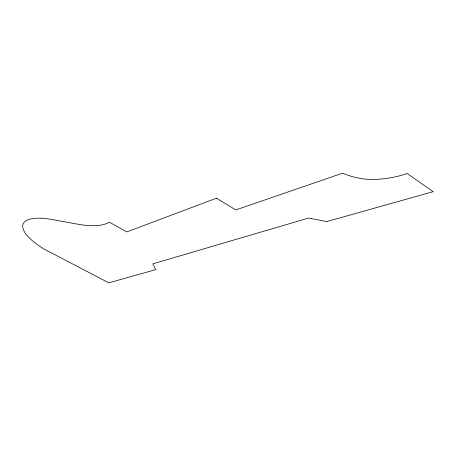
<?xml version="1.0" encoding="UTF-8"?>
<svg xmlns="http://www.w3.org/2000/svg" width="456" height="456" viewBox="0 0 456 456"><rect width="100%" height="100%" fill="white"/><g stroke="black" fill="none" stroke-linecap="round" stroke-linejoin="round"><path stroke-width="0.68" d="M216.452 198.212L126.853 231.91L109.286 222.152A63.042 23.113 22.8 0 1 77.326 224.124L52.719 219.632A53.95 17.579 21.6 0 0 22.925 224.551A53.95 17.579 21.6 0 0 43.987 249.016L108.807 282.834L155.787 269.627L152.771 263.876L308.552 218.065L326.713 221.587L433.2 191.657L407.083 173.457A100.833 53.751 13.9 0 1 376.16 179.39A39.911 19.996 13 0 1 342.667 173.166L235.826 209.92L216.452 198.212"/></g></svg>
